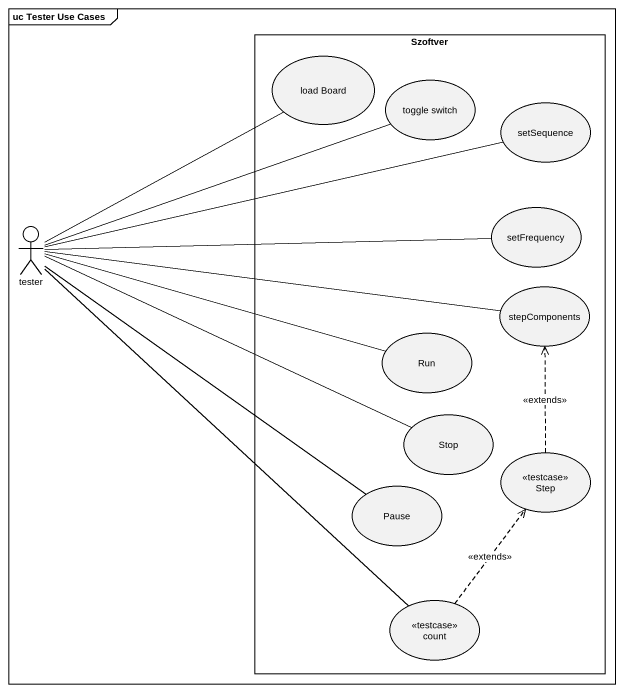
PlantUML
@startuml
mainframe uc Tester Use Cases
rectangle Szoftver {
  usecase "load Board" as load_Board
  usecase "toggle switch" as toggle_switch
  usecase setSequence
  usecase setFrequency
  usecase stepComponents
  usecase Run
  usecase "Stop" as Stop_
  usecase Step <<testcase>>
  usecase Pause
  usecase count <<testcase>>
}
actor tester
tester -up- load_Board
tester -right- toggle_switch
tester -right- setSequence
tester -right- stepComponents
tester -- count
setFrequency -left- tester
Run -left- tester
Stop_ -left- tester
Step .up.> stepComponents : <<extends>>
Pause -up- tester
count .up.> Step : <<extends>>
@enduml
